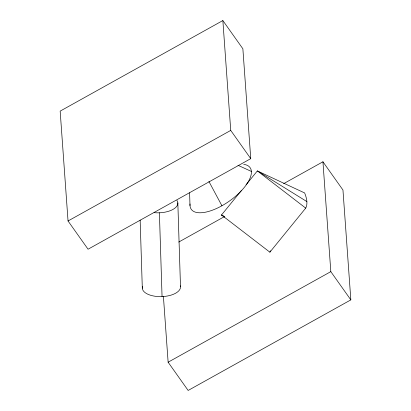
<?xml version="1.0" encoding="UTF-8"?>
<svg xmlns="http://www.w3.org/2000/svg" width="411" height="411" viewBox="0 0 411 411"><rect width="100%" height="100%" fill="white"/><g stroke="black" fill="none" stroke-linecap="round" stroke-linejoin="round"><path stroke-width="0.62" d="M241.247 190.719L221.508 214.984L269.878 252.184L305.722 208.11A61.162 22.662 39.1 0 0 304.633 192.949L257.353 170.914L246.076 184.775M222.86 20.55L60.165 111.119L68.041 220.974L88.057 249.22L250.751 158.651L242.875 48.796L222.86 20.55L230.735 130.41L250.751 158.651M68.041 220.974L230.735 130.41M178.759 242.043L224.206 216.746M283.672 183.64L322.943 161.78L342.959 190.026L350.835 299.881L188.14 390.45L168.125 362.204L163.408 296.418M168.125 362.204L330.819 271.635L322.943 161.78M238 165.299L251.373 171.428M223.24 215.79L221.508 214.984L224.776 217.003M306.868 201.575L257.353 170.914L305.722 208.11M330.819 271.635L350.835 299.881M208.896 181.436L221.925 205.777M189.594 192.821L190 205.592M177.835 202.864L180.496 286.662M159.396 212.8L162.057 296.598M140.146 220.142L142.309 288.224M176.915 200.378A19.112 9.17 -1.8 0 1 172.707 209.569A19.112 9.17 -1.8 0 1 154.115 212.662M180.362 285.84A19.112 9.17 -1.8 0 1 161.169 296.624A19.112 9.17 -1.8 0 1 142.509 286.544M243.728 164.369A36.045 15.284 -35.3 0 1 230.823 200.044A36.045 15.284 -35.3 0 1 190.016 203.974M270.479 250.772A61.162 22.662 39.1 0 1 269.878 252.184"/></g></svg>
